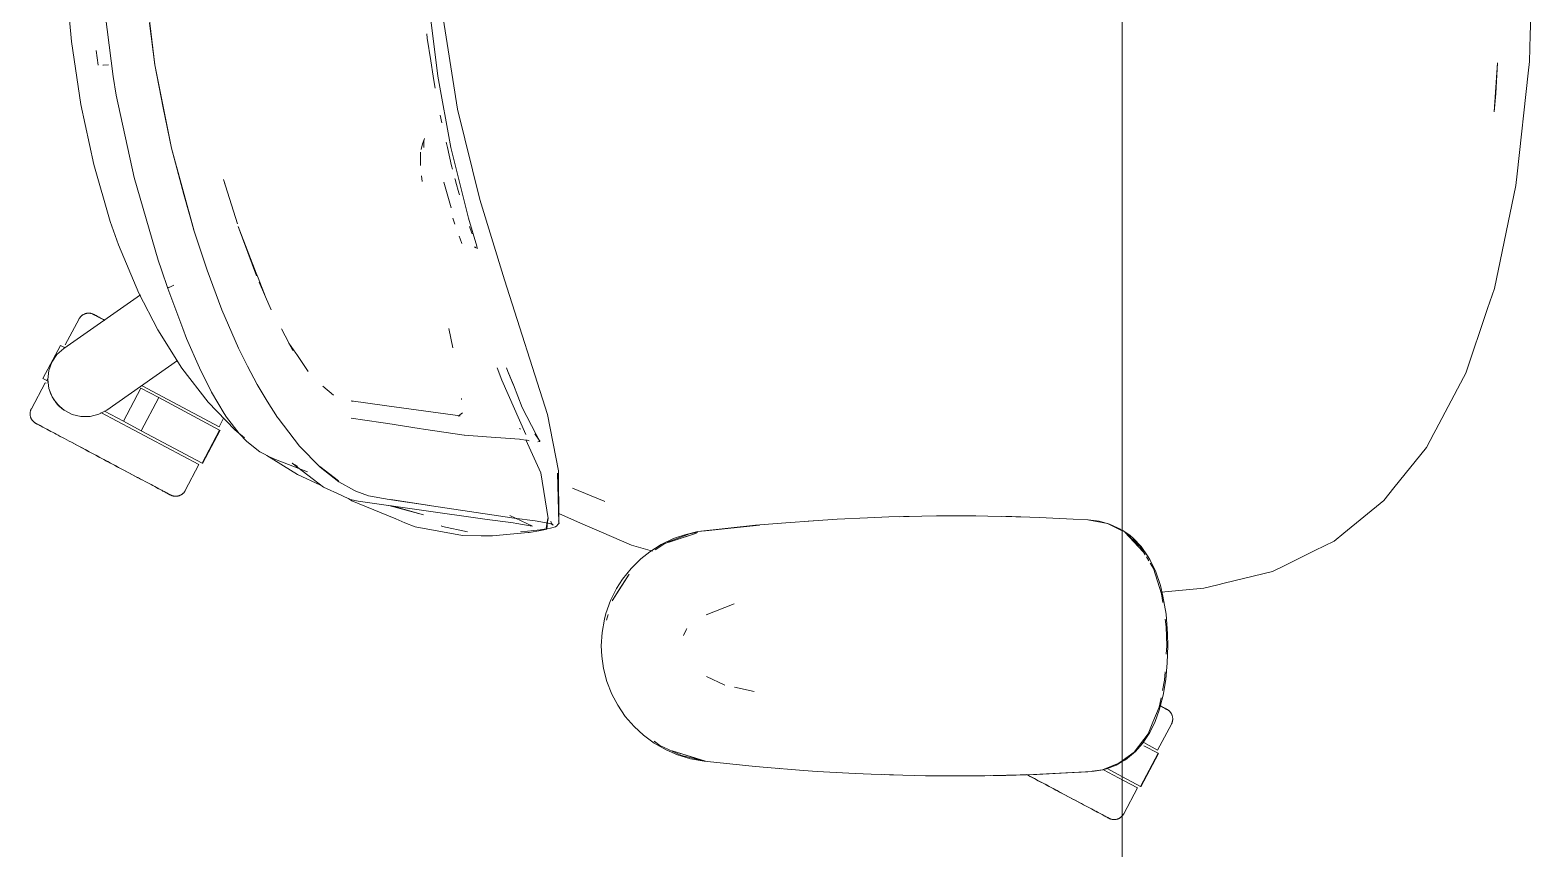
# Model space of a CAD drawing. Header units: millimetres. Extents: x 155927 to 326028, y -36033 to 97293.
# Drawn here: x 163885 to 164447, y 17029 to 17335 of the extents above; entities that cross this region are included whole.
import ezdxf

# ---------------------------------------------------------------- set-up
doc = ezdxf.new("R2010")
doc.units = ezdxf.units.MM
doc.header["$MEASUREMENT"] = 0
doc.layers.add('G-IMPT', color=8, linetype='CONTINUOUS', lineweight=9)
doc.layers.add('I-FURN', color=8, linetype='CONTINUOUS', lineweight=9)

msp = doc.modelspace()

# ---------------------------------------------------------------- linework, layer by layer
at = {"layer": 'G-IMPT'}
for p, q in [((164445.09, 17332.95), (164446.8, 17385.13)), ((163900.84, 17330.42), (163898.58, 17355.99)), ((163928.1, 17353.31), (163931.93, 17321.72)), ((163928.14, 17353.35), (163931.92, 17321.8)), ((163912.57, 17347.61), (163916.39, 17317.44)), ((164037.49, 17317.58), (164034.19, 17344.5)), ((164044.88, 17305.23), (164038.89, 17343.14)), ((163931.92, 17321.8), (163929.98, 17337.27)), ((163904.33, 17307), (163900.84, 17330.42)), ((164033.57, 17331.73), (164033.39, 17333.39)), ((164034.87, 17323.21), (164033.57, 17331.73)), ((164445.09, 17332.95), (164444.77, 17323)), ((163910.74, 17321.71), (163910.09, 17327.13)), ((163914.59, 17321.76), (163912.5, 17321.68)), ((163912.5, 17321.68), (163912.61, 17321.68)), ((163938.1, 17290.67), (163931.92, 17321.8)), ((163931.92, 17321.8), (163935.02, 17305.69)), ((163938.1, 17290.67), (163931.93, 17321.72)), ((164034.87, 17323.21), (164035.72, 17317.58)), ((164432.89, 17322.47), (164431.64, 17304.19)), ((164432.89, 17322.47), (164432.25, 17311.14)), ((164444.29, 17318.63), (164444.77, 17323)), ((163916.39, 17317.44), (163917.57, 17310.52)), ((164035.72, 17317.58), (164035.96, 17315.95)), ((164036.52, 17313.05), (164035.96, 17315.95)), ((164042.42, 17290.91), (164037.49, 17317.58)), ((164444.29, 17318.63), (164440.16, 17281.19)), ((163924.24, 17279.73), (163917.57, 17310.52)), ((164431.64, 17304.19), (164432.25, 17311.14)), ((163909.14, 17284.63), (163904.33, 17307)), ((163938.1, 17290.67), (163935.02, 17305.69)), ((164038.44, 17302.95), (164038.98, 17300.13)), ((164044.88, 17305.23), (164053.2, 17271.54)), ((164031.85, 17292.37), (164031.24, 17290.21)), ((164032.53, 17294.32), (164031.85, 17292.37)), ((164032.27, 17291.1), (164032.28, 17290.96)), ((164032.32, 17293.27), (164032.28, 17290.96)), ((164032.32, 17293.27), (164032.53, 17294.32)), ((164040.65, 17292.9), (164041.1, 17290.92)), ((163942.75, 17273.42), (163938.1, 17290.67)), ((163938.1, 17290.67), (163946.48, 17260.17)), ((163938.1, 17290.67), (163946.52, 17260.26)), ((164030.99, 17289.26), (164031.08, 17284.2)), ((164030.99, 17289.26), (164031, 17286.48)), ((164031.08, 17284.2), (164031, 17286.48)), ((164042.65, 17284.17), (164041.1, 17290.92)), ((164042.42, 17290.91), (164048.97, 17264.59)), ((163915.32, 17263.39), (163909.14, 17284.63)), ((164031.39, 17280.41), (164031.61, 17278.31)), ((164042.65, 17284.17), (164042.99, 17282.88)), ((164439.67, 17276.77), (164440.16, 17281.19)), ((163924.24, 17279.73), (163933.18, 17248.9)), ((163957.55, 17278.98), (163958.62, 17275.55)), ((163957.55, 17278.98), (163962.8, 17262.5)), ((164042.47, 17268.45), (164039.77, 17278.08)), ((164043.95, 17279.16), (164043.91, 17279.33)), ((164044.27, 17278.02), (164043.95, 17279.16)), ((164044.27, 17278.02), (164045.39, 17274.02)), ((164435.32, 17255.83), (164439.67, 17276.77)), ((163942.75, 17273.42), (163946.52, 17260.26)), ((164045.39, 17274.02), (164045.59, 17273.33)), ((164062.38, 17241.57), (164053.2, 17271.54)), ((163915.32, 17263.39), (163918.39, 17254.66)), ((164043.13, 17264.6), (164043.85, 17262.38)), ((164048.97, 17264.59), (164052.04, 17254.16)), ((163946.48, 17260.17), (163951.49, 17245.26)), ((163963.08, 17261.51), (163969.9, 17243.1)), ((163963.08, 17261.51), (163969.79, 17244.06)), ((164045.84, 17256.84), (164045.47, 17257.85)), ((164050.13, 17259.39), (164049.38, 17261.49)), ((164050.13, 17259.39), (164050.37, 17258.73)), ((163918.39, 17254.66), (163925.91, 17236.68)), ((164045.84, 17256.84), (164046.45, 17255.18)), ((164051.15, 17253.91), (164051.36, 17253.76)), ((164051.15, 17253.91), (164051.76, 17253.52)), ((164052.11, 17253.89), (164052.04, 17254.16)), ((164052.18, 17253.6), (164052.11, 17253.89)), ((164052.15, 17253.14), (164052.24, 17253.37)), ((164052.24, 17253.37), (164052.18, 17253.6)), ((164434.56, 17252.15), (164431.69, 17238.33)), ((164435.32, 17255.83), (164434.56, 17252.15)), ((163933.18, 17248.9), (163934.38, 17245.3)), ((163936.78, 17238.37), (163934.38, 17245.3)), ((163956.95, 17230.38), (163951.49, 17245.26)), ((163969.79, 17244.06), (163970.45, 17242.34)), ((163973.18, 17235.25), (163970.45, 17242.34)), ((163973.18, 17235.25), (163970.87, 17240.7)), ((164062.38, 17241.57), (164078.37, 17191.33)), ((163933, 17222.91), (163925.91, 17236.68)), ((163936.75, 17238.37), (163936.78, 17238.5)), ((163942.32, 17223.4), (163936.75, 17238.37)), ((163936.78, 17238.5), (163937.19, 17238.77)), ((163936.78, 17238.5), (163936.79, 17238.55)), ((163936.78, 17238.5), (163936.78, 17238.37)), ((163937.19, 17238.77), (163936.79, 17238.55)), ((163938.01, 17239.15), (163937.19, 17238.77)), ((163937.37, 17238.87), (163937.19, 17238.77)), ((163938.01, 17239.15), (163937.37, 17238.87)), ((163938.01, 17239.15), (163939.07, 17239.57)), ((163938.01, 17239.15), (163938.48, 17239.35)), ((163939.07, 17239.57), (163938.48, 17239.35)), ((163975.37, 17230.41), (163973.18, 17235.25)), ((164429.17, 17230.89), (164431.69, 17238.33)), ((163956.95, 17230.38), (163963.12, 17216.15)), ((164429.17, 17230.89), (164421.02, 17206.8)), ((163941.97, 17208.61), (163933, 17222.91)), ((163943.8, 17219.72), (163942.32, 17223.4)), ((163948.57, 17208.77), (163943.8, 17219.72)), ((163979.25, 17223.36), (163983.43, 17215.26)), ((163981.93, 17218.03), (163984.49, 17214.28)), ((163981.93, 17218.03), (163983.43, 17215.26)), ((164041.66, 17223.46), (164043.07, 17216.2)), ((163966.51, 17209.42), (163963.12, 17216.15)), ((163984.49, 17214.28), (163984.88, 17213.7)), ((163984.88, 17213.7), (163988.38, 17208.57)), ((163941.97, 17208.61), (163951.78, 17196.01)), ((163948.79, 17208.32), (163948.57, 17208.77)), ((163948.57, 17208.77), (163953.1, 17199.71)), ((163948.57, 17208.77), (163952.79, 17200.31)), ((163948.79, 17208.32), (163953.1, 17199.71)), ((163966.51, 17209.42), (163970.08, 17202.63)), ((163988.38, 17208.57), (163989.13, 17207.46)), ((164059.65, 17208.73), (164061.39, 17204.15)), ((164063.67, 17207.41), (164063.11, 17208.82)), ((164065.69, 17202.51), (164063.67, 17207.41)), ((164063.67, 17207.41), (164065.7, 17202.31)), ((164420.15, 17205.14), (164421.02, 17206.8)), ((163973.85, 17196.4), (163970.08, 17202.63)), ((163994.65, 17201.93), (163998.56, 17198.6)), ((164061.39, 17204.15), (164070.32, 17183.99)), ((164065.7, 17202.31), (164064.36, 17205.69)), ((164068.94, 17194.04), (164065.69, 17202.51)), ((164409.85, 17185.63), (164420.15, 17205.14)), ((163961.74, 17185.72), (163951.78, 17196.01)), ((163953.1, 17199.71), (163952.79, 17200.31)), ((163953.1, 17199.71), (163957.83, 17191.72)), ((163973.85, 17196.4), (163977.73, 17190.31)), ((164018.5, 17194.65), (164005.15, 17196.43)), ((164005.15, 17196.43), (164005.62, 17196.29)), ((164046.34, 17196.98), (164046.29, 17197.33)), ((163958.69, 17190.43), (163957.83, 17191.72)), ((163963.41, 17184.3), (163958.69, 17190.43)), ((163977.9, 17190.05), (163977.73, 17190.31)), ((163985.92, 17179.61), (163977.9, 17190.05)), ((164010.31, 17189.3), (164005.24, 17190.05)), ((164018.5, 17194.65), (164045.84, 17190.92)), ((164046.69, 17192.03), (164045.13, 17190.79)), ((164045.34, 17190.83), (164045.57, 17190.87)), ((164045.84, 17190.92), (164045.57, 17190.87)), ((164068.94, 17194.04), (164074.22, 17183.93)), ((164078.37, 17191.33), (164082.56, 17170.37)), ((163965.41, 17182.72), (163961.74, 17185.72)), ((164010.31, 17189.3), (164017.15, 17188.24)), ((164017.15, 17188.24), (164018.81, 17187.98)), ((164030.58, 17186.11), (164018.81, 17187.98)), ((164032.13, 17185.86), (164030.58, 17186.11)), ((164047.35, 17183.65), (164032.13, 17185.86)), ((164067.94, 17186.16), (164068.38, 17185.89)), ((164409.85, 17185.63), (164409.12, 17184.26)), ((163963.41, 17184.3), (163966.3, 17181.27)), ((163971.17, 17177.41), (163966.3, 17181.27)), ((163993.66, 17171.71), (163985.92, 17179.61)), ((164047.35, 17183.65), (164047.43, 17183.64)), ((164047.43, 17183.64), (164055.67, 17183.03)), ((164064.52, 17182.39), (164055.67, 17183.03)), ((164064.52, 17182.39), (164067.93, 17182.14)), ((164068.3, 17182.1), (164067.93, 17182.14)), ((164068.3, 17182.1), (164070.76, 17181.81)), ((164075.93, 17169.67), (164070.35, 17181.96)), ((164070.76, 17181.81), (164070.82, 17181.79)), ((164071.59, 17181.51), (164070.82, 17181.79)), ((164075.57, 17181.48), (164073.73, 17184.18)), ((164075.57, 17181.48), (164074.22, 17183.93)), ((164074.86, 17181.2), (164075.55, 17181.35)), ((164075.55, 17181.35), (164075.57, 17181.48)), ((164075.57, 17181.48), (164075.61, 17181.65)), ((164406.41, 17179.13), (164394.21, 17163.99)), ((164406.41, 17179.13), (164409.12, 17184.26)), ((163972.3, 17176.79), (163971.17, 17177.41)), ((163972.3, 17176.79), (163974.74, 17175.62)), ((163973.66, 17176.1), (163972.89, 17176.6)), ((163973.66, 17176.1), (163985.11, 17168.98)), ((163974.74, 17175.62), (163976.97, 17174.55)), ((163988.87, 17170.04), (163976.97, 17174.55)), ((163983.22, 17173.27), (163994.87, 17164.35)), ((163983.22, 17173.27), (163985.17, 17172.16)), ((163985.11, 17168.98), (163993.74, 17165)), ((164000.4, 17166.62), (163993.45, 17172.02)), ((163993.45, 17172.02), (163997.02, 17169.21)), ((163993.66, 17171.71), (164000.62, 17166.29)), ((164000.4, 17166.62), (163997.02, 17169.21)), ((164075.93, 17169.67), (164078.65, 17152.62)), ((164082.12, 17169.48), (164082.71, 17151.04)), ((164082.12, 17169.48), (164082.61, 17151.5)), ((164082.56, 17170.37), (164082.61, 17151.5)), ((163994.87, 17164.35), (164001.44, 17161.29)), ((164000.62, 17166.29), (164006.46, 17163.01)), ((164006.88, 17162.79), (164006.46, 17163.01)), ((164006.88, 17162.79), (164011.67, 17161.04)), ((164087.71, 17163.94), (164099.56, 17159.01)), ((164390.45, 17159.33), (164394.21, 17163.99)), ((164001.44, 17161.29), (164004.81, 17159.72)), ((164004.2, 17160.01), (164005.37, 17159.24)), ((164007.8, 17159.08), (164004.81, 17159.72)), ((164005.37, 17159.24), (164021.82, 17152.44)), ((164055.02, 17152.4), (164007.8, 17159.08)), ((164011.67, 17161.04), (164019.34, 17159.74)), ((164032.22, 17153.95), (164019.27, 17157.45)), ((164034.5, 17157.44), (164019.34, 17159.74)), ((164034.5, 17157.44), (164019.92, 17159.67)), ((164035.11, 17157.35), (164019.92, 17159.67)), ((164032.22, 17153.95), (164020.33, 17157.31)), ((164035.11, 17157.35), (164065.98, 17152.79)), ((164099.83, 17158.91), (164099.56, 17159.01)), ((164375.5, 17147.16), (164390.45, 17159.33)), ((164021.82, 17152.44), (164025.18, 17151.05)), ((164029.04, 17149.46), (164025.18, 17151.05)), ((164055.02, 17152.4), (164065.68, 17150.96)), ((164064.43, 17153.77), (164072.86, 17149.77)), ((164066.98, 17150.75), (164065.68, 17150.96)), ((164065.98, 17152.79), (164073.83, 17151.68)), ((164072, 17149.91), (164066.98, 17150.75)), ((164080.1, 17150.57), (164073.83, 17151.68)), ((164077.96, 17149.04), (164078.65, 17152.62)), ((164077.96, 17149.04), (164078.59, 17152.59)), ((164078.59, 17152.59), (164078.2, 17148.63)), ((164079.48, 17150.74), (164080.58, 17150.18)), ((164079.48, 17150.74), (164080.1, 17150.57)), ((164079.76, 17151.12), (164079.68, 17151.62)), ((164079.76, 17151.12), (164080.08, 17150.58)), ((164082.74, 17150.92), (164082.34, 17150.35)), ((164082.74, 17150.92), (164082.55, 17151.79)), ((164082.55, 17151.79), (164082.57, 17151.68)), ((164082.61, 17151.5), (164082.57, 17151.68)), ((164090.77, 17150.91), (164082.6, 17154.48)), ((164082.71, 17151.04), (164082.61, 17151.5)), ((164098.6, 17147.49), (164090.77, 17150.91)), ((164156, 17150.06), (164167.4, 17151.05)), ((164177.68, 17151.78), (164167.4, 17151.05)), ((164175.64, 17151.64), (164174.22, 17151.51)), ((164175.64, 17151.64), (164177.54, 17151.73)), ((164177.68, 17151.78), (164186.55, 17152.34)), ((164197.86, 17152.88), (164186.55, 17152.34)), ((164197.86, 17152.88), (164205.74, 17153.17)), ((164218.05, 17153.46), (164205.74, 17153.17)), ((164209.61, 17153.25), (164211.27, 17153.33)), ((164211.27, 17153.33), (164213.35, 17153.33)), ((164218.05, 17153.46), (164223.52, 17153.54)), ((164238.23, 17153.54), (164223.52, 17153.54)), ((164242.74, 17153.49), (164238.23, 17153.54)), ((164242.74, 17153.49), (164258.41, 17153.11)), ((164249.47, 17153.32), (164251.69, 17153.32)), ((164255.01, 17153.17), (164251.69, 17153.32)), ((164258.41, 17153.11), (164261.96, 17152.99)), ((164274.52, 17152.37), (164261.96, 17152.99)), ((164274.52, 17152.37), (164280.18, 17152.09)), ((164287.3, 17150.72), (164279.96, 17152.09)), ((164280.18, 17152.09), (164284.19, 17151.59)), ((164284.19, 17151.59), (164288.14, 17150.53)), ((164291.56, 17148.62), (164287.3, 17150.72)), ((164046.74, 17146.22), (164029.04, 17149.46)), ((164039.3, 17149.67), (164038.72, 17149.82)), ((164048.6, 17147.63), (164039.3, 17149.67)), ((164046.74, 17146.22), (164053.71, 17146.19)), ((164057.88, 17146.19), (164053.71, 17146.19)), ((164061.83, 17146.53), (164057.88, 17146.19)), ((164061.83, 17146.53), (164071.16, 17147.34)), ((164070.99, 17147.85), (164068.4, 17147.64)), ((164070.99, 17147.85), (164075.67, 17148.37)), ((164071.16, 17147.34), (164071.63, 17147.38)), ((164075.88, 17148.19), (164071.63, 17147.38)), ((164072.86, 17149.77), (164072, 17149.91)), ((164076.29, 17148.45), (164075.67, 17148.37)), ((164075.88, 17148.19), (164078.2, 17148.63)), ((164076.29, 17148.45), (164079.57, 17148.98)), ((164079.57, 17148.98), (164081.43, 17149.53)), ((164080.08, 17150.58), (164080.58, 17150.18)), ((164081.97, 17149.85), (164081.43, 17149.53)), ((164081.97, 17149.85), (164082.34, 17150.35)), ((164109.73, 17142.63), (164098.6, 17147.49)), ((164120.89, 17142.92), (164125.47, 17145.11)), ((164122.21, 17143.31), (164134.06, 17147.13)), ((164131.43, 17146.92), (164123.25, 17143.72)), ((164124.92, 17144.21), (164134.06, 17147.13)), ((164125.47, 17145.11), (164129.6, 17146.56)), ((164134.56, 17147.71), (164129.6, 17146.56)), ((164134.49, 17147.49), (164131.43, 17146.92)), ((164134.56, 17147.71), (164157.52, 17150.17)), ((164134.56, 17147.71), (164156, 17150.06)), ((164134.56, 17147.71), (164137.38, 17148.04)), ((164157.52, 17150.17), (164137.38, 17148.04)), ((164292.47, 17148.54), (164288.14, 17150.53)), ((164291.56, 17148.62), (164292.83, 17147.99)), ((164292.83, 17148.29), (164295.69, 17146.34)), ((164293.8, 17147.52), (164296.21, 17145.28)), ((164300.7, 17140.12), (164293.8, 17147.52)), ((164299.51, 17142.21), (164293.8, 17147.52)), ((164297.01, 17145.2), (164295.69, 17146.34)), ((164298.79, 17142.32), (164296.21, 17145.28)), ((164297.01, 17145.2), (164299.88, 17142.16)), ((164375.5, 17147.16), (164371.85, 17144.18)), ((164109.73, 17142.63), (164117.55, 17140.37)), ((164113.26, 17137.56), (164116.56, 17140.19)), ((164120.89, 17142.92), (164116.56, 17140.19)), ((164122.21, 17143.31), (164118.63, 17140.89)), ((164122.21, 17143.31), (164124.92, 17144.21)), ((164300.7, 17140.12), (164299.42, 17141.59)), ((164301.39, 17139.06), (164299.51, 17142.21)), ((164299.88, 17142.16), (164302.32, 17138.7)), ((164353.21, 17135.01), (164364.68, 17140.66)), ((164371.85, 17144.18), (164364.68, 17140.66)), ((164109.65, 17134.01), (164106.46, 17130.04)), ((164109.65, 17134.01), (164113.26, 17137.56)), ((164302.72, 17136.83), (164301.86, 17138.27)), ((164303.13, 17137.33), (164302.32, 17138.7)), ((164305.33, 17132.69), (164303.13, 17137.33)), ((164304.47, 17133.91), (164303.22, 17136)), ((164307.5, 17124.52), (164304.47, 17133.91)), ((164353.21, 17135.01), (164348.85, 17132.86)), ((164102.6, 17121.89), (164108.92, 17131.84)), ((164104.19, 17126.49), (164106.46, 17130.04)), ((164104.76, 17125.56), (164108.92, 17131.84)), ((164307.07, 17127.6), (164305.33, 17132.69)), ((164330.91, 17128.46), (164328.54, 17127.88)), ((164348.85, 17132.86), (164330.91, 17128.46)), ((164101.95, 17121.98), (164104.19, 17126.49)), ((164102.6, 17121.89), (164104.76, 17125.56)), ((164307.07, 17127.6), (164308.05, 17123.68)), ((164307.37, 17125.14), (164323.25, 17126.58)), ((164307.96, 17121.23), (164307.5, 17124.52)), ((164308.05, 17123.68), (164309.17, 17116.91)), ((164323.25, 17126.58), (164328.54, 17127.88)), ((164099.68, 17115.08), (164100.24, 17117.21)), ((164101.95, 17121.98), (164100.24, 17117.21)), ((164148.08, 17120.81), (164137.66, 17116.67)), ((164098.8, 17110.13), (164099.68, 17115.08)), ((164101.04, 17116.77), (164100.42, 17114.74)), ((164130.13, 17111.14), (164130.43, 17111.59)), ((164309.23, 17112.26), (164308.83, 17115.04)), ((164309.74, 17109.6), (164309.17, 17116.91)), ((164309.23, 17112.26), (164309.46, 17105.09)), ((164098.5, 17105.09), (164098.8, 17110.13)), ((164129.12, 17108.92), (164130.13, 17111.14)), ((164309.74, 17109.6), (164309.83, 17105.09)), ((164098.5, 17105.09), (164098.67, 17101.24)), ((164099.32, 17096.73), (164098.67, 17101.24)), ((164309.27, 17101.98), (164309.46, 17105.09)), ((164309.83, 17105.09), (164309.65, 17098.75)), ((164099.32, 17096.73), (164100.58, 17091.86)), ((164308.67, 17092.27), (164308.87, 17095.47)), ((164309.09, 17092.6), (164309.65, 17098.75)), ((164102.42, 17087.15), (164100.58, 17091.86)), ((164137.75, 17093.71), (164144.53, 17090.45)), ((164155.58, 17088.11), (164148.15, 17089.68)), ((164307.9, 17088.52), (164308.67, 17092.27)), ((164309.09, 17092.6), (164308.09, 17086.67)), ((164104.61, 17082.99), (164102.42, 17087.15)), ((164306.63, 17082.31), (164307.34, 17085.77)), ((164306.66, 17081.19), (164308.09, 17086.67)), ((164104.61, 17082.99), (164107.44, 17078.82)), ((164107.44, 17078.82), (164110.76, 17074.99)), ((164306.63, 17082.31), (164304.3, 17076.68)), ((164306.66, 17081.19), (164305.07, 17076.86)), ((164114.2, 17071.82), (164110.76, 17074.99)), ((164297.25, 17065.5), (164302.46, 17072.29)), ((164303.09, 17072.78), (164300.43, 17068.74)), ((164302.46, 17072.29), (164304.3, 17076.68)), ((164303.09, 17072.78), (164305.07, 17076.86)), ((164114.2, 17071.82), (164118.28, 17068.83)), ((164118.24, 17069.52), (164120.35, 17067.92)), ((164122.72, 17066.31), (164118.28, 17068.83)), ((164128.41, 17064.18), (164120.35, 17067.92)), ((164300.43, 17068.74), (164297.77, 17065.7)), ((164122.72, 17066.31), (164126.96, 17064.5)), ((164137.38, 17062.14), (164124.92, 17065.97)), ((164124.92, 17065.97), (164134.06, 17063.06)), ((164126.96, 17064.5), (164131.82, 17063.04)), ((164128.41, 17064.18), (164136.81, 17062.27)), ((164136.87, 17062.14), (164131.82, 17063.04)), ((164137.38, 17062.14), (164134.06, 17063.06)), ((164154.79, 17060.24), (164136.87, 17062.14)), ((164285.43, 17058.92), (164291.62, 17061.33)), ((164290.59, 17060.66), (164292.83, 17061.94)), ((164291.62, 17061.33), (164292.83, 17062.23)), ((164292.83, 17062.23), (164297.25, 17065.5)), ((164292.83, 17061.94), (164294.03, 17062.62)), ((164294.03, 17062.62), (164297.77, 17065.7)), ((164158.92, 17059.89), (164154.79, 17060.24)), ((164173.98, 17058.64), (164158.92, 17059.89)), ((164165.8, 17059.29), (164164.12, 17059.46)), ((164173.98, 17058.64), (164179.07, 17058.32)), ((164179.07, 17058.32), (164193.21, 17057.51)), ((164199.23, 17057.25), (164193.21, 17057.51)), ((164199.23, 17057.25), (164210.99, 17056.86)), ((164204.12, 17057.11), (164206.05, 17057)), ((164206.05, 17057), (164207.55, 17056.99)), ((164219.41, 17056.7), (164210.99, 17056.86)), ((164219.41, 17056.7), (164249.43, 17056.81)), ((164219.41, 17056.7), (164239.59, 17056.65)), ((164219.41, 17056.7), (164230.2, 17056.61)), ((164249.43, 17056.81), (164230.2, 17056.61)), ((164239.59, 17056.65), (164260.99, 17057.16)), ((164239.59, 17056.65), (164259.78, 17057.12)), ((164239.59, 17056.65), (164249.43, 17056.81)), ((164239.59, 17056.69), (164241.63, 17056.67)), ((164241.63, 17056.67), (164243.54, 17056.74)), ((164249.43, 17056.81), (164260.99, 17057.16)), ((164259.78, 17057.12), (164281.56, 17058.21)), ((164259.78, 17057.12), (164279.96, 17058.09)), ((164260.99, 17057.16), (164259.78, 17057.12)), ((164260.99, 17057.16), (164281.56, 17058.21)), ((164281.56, 17058.21), (164279.96, 17058.09)), ((164281.56, 17058.21), (164283.21, 17058.46)), ((164285.43, 17058.92), (164281.58, 17058.34)), ((164285.61, 17058.9), (164283.21, 17058.46)), ((164285.61, 17058.9), (164286.95, 17059.27)), ((164290.59, 17060.66), (164286.95, 17059.27))]:
    msp.add_line(p, q, dxfattribs=at)
at = {"layer": 'I-FURN'}
for p, q in [((164292.83, 18642.89), (164292.83, 16642.89)), ((164292.83, 16642.89), (164292.83, 18642.89)), ((163897.94, 17215.99), (163926.53, 17236.01)), ((163903.68, 17227.04), (163898.53, 17217.35)), ((163903.68, 17227.04), (163903.76, 17227.18)), ((163903.76, 17227.18), (163903.85, 17227.31)), ((163903.85, 17227.31), (163903.94, 17227.45)), ((163903.94, 17227.45), (163904.03, 17227.58)), ((163904.03, 17227.58), (163904.13, 17227.7)), ((163904.13, 17227.7), (163904.24, 17227.83)), ((163904.24, 17227.83), (163904.34, 17227.94)), ((163904.34, 17227.94), (163904.46, 17228.06)), ((163904.46, 17228.06), (163904.58, 17228.17)), ((163904.58, 17228.17), (163904.7, 17228.27)), ((163904.7, 17228.27), (163904.83, 17228.37)), ((163904.83, 17228.37), (163904.96, 17228.46)), ((163904.96, 17228.46), (163905.09, 17228.55)), ((163905.09, 17228.55), (163905.23, 17228.64)), ((163905.23, 17228.64), (163905.37, 17228.71)), ((163905.37, 17228.71), (163905.52, 17228.79)), ((163905.52, 17228.79), (163905.66, 17228.85)), ((163905.66, 17228.85), (163905.81, 17228.91)), ((163905.81, 17228.91), (163905.97, 17228.97)), ((163905.97, 17228.97), (163906.12, 17229.01)), ((163906.12, 17229.01), (163906.28, 17229.06)), ((163906.28, 17229.06), (163906.43, 17229.09)), ((163906.43, 17229.09), (163906.59, 17229.12)), ((163906.59, 17229.12), (163906.75, 17229.14)), ((163906.75, 17229.14), (163906.91, 17229.16)), ((163906.91, 17229.16), (163907.07, 17229.17)), ((163907.07, 17229.17), (163907.23, 17229.17)), ((163907.23, 17229.17), (163907.39, 17229.17)), ((163907.39, 17229.17), (163907.56, 17229.16)), ((163907.56, 17229.16), (163907.72, 17229.15)), ((163907.72, 17229.15), (163907.88, 17229.12)), ((163907.88, 17229.12), (163908.03, 17229.09)), ((163908.03, 17229.09), (163908.19, 17229.06)), ((163908.19, 17229.06), (163908.35, 17229.02)), ((163908.35, 17229.02), (163908.5, 17228.97)), ((163908.5, 17228.97), (163908.65, 17228.92)), ((163908.65, 17228.92), (163908.8, 17228.86)), ((163908.8, 17228.86), (163908.95, 17228.79)), ((163908.95, 17228.79), (163909.1, 17228.72)), ((163909.1, 17228.72), (163909.13, 17228.7)), ((163909.13, 17228.7), (163909.15, 17228.69)), ((163909.14, 17228.7), (163909.13, 17228.7)), ((163909.18, 17228.68), (163909.14, 17228.7)), ((163909.15, 17228.69), (163909.21, 17228.66)), ((163909.26, 17228.63), (163909.18, 17228.68)), ((163909.21, 17228.66), (163909.31, 17228.61)), ((163909.39, 17228.57), (163909.26, 17228.63)), ((163909.31, 17228.61), (163909.46, 17228.53)), ((163909.55, 17228.48), (163909.39, 17228.57)), ((163909.46, 17228.53), (163909.64, 17228.44)), ((163909.75, 17228.37), (163909.55, 17228.48)), ((163909.64, 17228.44), (163909.85, 17228.32)), ((163909.99, 17228.25), (163909.75, 17228.37)), ((163909.85, 17228.32), (163910.11, 17228.18)), ((163910.27, 17228.1), (163909.99, 17228.25)), ((163910.11, 17228.18), (163910.41, 17228.02)), ((163910.59, 17227.93), (163910.27, 17228.1)), ((163910.41, 17228.02), (163910.75, 17227.84)), ((163910.94, 17227.74), (163910.59, 17227.93)), ((163910.75, 17227.84), (163911.12, 17227.65)), ((163911.34, 17227.53), (163910.94, 17227.74)), ((163911.12, 17227.65), (163911.53, 17227.43)), ((163911.76, 17227.3), (163911.34, 17227.53)), ((163911.53, 17227.43), (163911.97, 17227.19)), ((163912.23, 17227.06), (163911.76, 17227.3)), ((163911.97, 17227.19), (163912.46, 17226.93)), ((163912.73, 17226.79), (163912.23, 17227.06)), ((163912.46, 17226.93), (163912.97, 17226.66)), ((163913.27, 17226.5), (163912.73, 17226.79)), ((163896.78, 17217.15), (163890.21, 17204.79)), ((163893.53, 17210.94), (163895.43, 17213.73)), ((163895.43, 17213.73), (163897.94, 17215.99)), ((163896.78, 17217.15), (163898.18, 17216.41)), ((163898.18, 17216.41), (163898.09, 17216.45)), ((163891.98, 17204.43), (163892.36, 17207.78)), ((163892.36, 17207.78), (163893.53, 17210.94)), ((163940.42, 17211.57), (163913.99, 17193.06)), ((163891.02, 17203.22), (163885.87, 17193.54)), ((163891.61, 17204.04), (163890.21, 17204.79)), ((163891.02, 17203.22), (163891.4, 17203.02)), ((163891.52, 17204.09), (163891.61, 17204.04)), ((163891.61, 17204.04), (163892.01, 17204.8)), ((163892.4, 17201.09), (163891.98, 17204.43)), ((163926.76, 17201.21), (163920.19, 17188.85)), ((163926.76, 17201.21), (163933.4, 17197.68)), ((163927.23, 17202.09), (163955.93, 17186.83)), ((163893.62, 17197.94), (163892.4, 17201.09)), ((163895.56, 17195.18), (163893.62, 17197.94)), ((163894.1, 17197.1), (163896.39, 17194.32)), ((163933.4, 17197.68), (163926.83, 17185.32)), ((163933.4, 17197.68), (163956.11, 17185.6)), ((163885.4, 17191.8), (163885.41, 17191.96)), ((163885.4, 17191.64), (163885.4, 17191.8)), ((163885.4, 17191.47), (163885.4, 17191.64)), ((163885.41, 17191.31), (163885.4, 17191.47)), ((163885.41, 17191.96), (163885.43, 17192.12)), ((163885.43, 17191.15), (163885.41, 17191.31)), ((163885.43, 17192.12), (163885.45, 17192.28)), ((163885.45, 17190.99), (163885.43, 17191.15)), ((163885.45, 17192.28), (163885.48, 17192.44)), ((163885.48, 17190.84), (163885.45, 17190.99)), ((163885.48, 17192.44), (163885.51, 17192.59)), ((163885.52, 17190.68), (163885.48, 17190.84)), ((163885.51, 17192.59), (163885.55, 17192.75)), ((163885.56, 17190.52), (163885.52, 17190.68)), ((163885.55, 17192.75), (163885.6, 17192.9)), ((163885.61, 17190.37), (163885.56, 17190.52)), ((163885.6, 17192.9), (163885.66, 17193.06)), ((163885.66, 17190.22), (163885.61, 17190.37)), ((163885.66, 17193.06), (163885.72, 17193.21)), ((163885.72, 17190.07), (163885.66, 17190.22)), ((163885.72, 17193.21), (163885.78, 17193.35)), ((163885.79, 17189.92), (163885.72, 17190.07)), ((163885.78, 17193.35), (163885.85, 17193.5)), ((163885.85, 17193.5), (163885.87, 17193.54)), ((163898.1, 17192.96), (163895.56, 17195.18)), ((163896.39, 17194.32), (163897.81, 17193.16)), ((163901.09, 17191.41), (163898.1, 17192.96)), ((163904.37, 17190.62), (163901.09, 17191.41)), ((163907.75, 17190.65), (163904.37, 17190.62)), ((163911.02, 17191.47), (163907.75, 17190.65)), ((163913.99, 17193.06), (163911.02, 17191.47)), ((163911.81, 17192.17), (163948.41, 17172.71)), ((163920.19, 17188.85), (163913.13, 17192.6)), ((163955.93, 17186.83), (163957.6, 17189.99)), ((163885.86, 17189.78), (163885.79, 17189.92)), ((163885.94, 17189.63), (163885.86, 17189.78)), ((163886.02, 17189.5), (163885.94, 17189.63)), ((163886.11, 17189.36), (163886.02, 17189.5)), ((163886.2, 17189.23), (163886.11, 17189.36)), ((163886.3, 17189.1), (163886.2, 17189.23)), ((163886.41, 17188.98), (163886.3, 17189.1)), ((163886.52, 17188.86), (163886.41, 17188.98)), ((163886.63, 17188.75), (163886.52, 17188.86)), ((163886.75, 17188.64), (163886.63, 17188.75)), ((163886.87, 17188.53), (163886.75, 17188.64)), ((163887, 17188.43), (163886.87, 17188.53)), ((163887.13, 17188.34), (163887, 17188.43)), ((163887.26, 17188.25), (163887.13, 17188.34)), ((163887.4, 17188.16), (163887.26, 17188.25)), ((163887.54, 17188.09), (163887.4, 17188.16)), ((163887.54, 17188.08), (163887.54, 17188.09)), ((163887.54, 17188.09), (163887.56, 17188.08)), ((163887.59, 17188.06), (163887.54, 17188.08)), ((163887.56, 17188.08), (163887.62, 17188.04)), ((163887.67, 17188.02), (163887.59, 17188.06)), ((163887.62, 17188.04), (163887.72, 17187.99)), ((163887.79, 17187.95), (163887.67, 17188.02)), ((163887.72, 17187.99), (163887.86, 17187.92)), ((163887.95, 17187.87), (163887.79, 17187.95)), ((163887.86, 17187.92), (163888.04, 17187.82)), ((163888.15, 17187.76), (163887.95, 17187.87)), ((163888.04, 17187.82), (163888.26, 17187.7)), ((163888.39, 17187.63), (163888.15, 17187.76)), ((163888.26, 17187.7), (163888.52, 17187.57)), ((163888.67, 17187.48), (163888.39, 17187.63)), ((163888.52, 17187.57), (163888.81, 17187.41)), ((163888.99, 17187.31), (163888.67, 17187.48)), ((163888.81, 17187.41), (163889.15, 17187.23)), ((163889.35, 17187.12), (163888.99, 17187.31)), ((163889.15, 17187.23), (163889.52, 17187.03)), ((163889.74, 17186.92), (163889.35, 17187.12)), ((163889.52, 17187.03), (163889.93, 17186.81)), ((163890.17, 17186.69), (163889.74, 17186.92)), ((163889.93, 17186.81), (163890.38, 17186.58)), ((163890.63, 17186.44), (163890.17, 17186.69)), ((163890.38, 17186.58), (163890.86, 17186.32)), ((163891.14, 17186.17), (163890.63, 17186.44)), ((163890.86, 17186.32), (163891.38, 17186.04)), ((163891.67, 17185.89), (163891.14, 17186.17)), ((163891.38, 17186.04), (163891.93, 17185.75)), ((163892.24, 17185.59), (163891.67, 17185.89)), ((163891.93, 17185.75), (163892.51, 17185.44)), ((163892.51, 17185.44), (163893.13, 17185.11)), ((163893.13, 17185.11), (163893.78, 17184.77)), ((163893.78, 17184.77), (163894.46, 17184.41)), ((163894.46, 17184.41), (163895.16, 17184.03)), ((163926.83, 17185.32), (163920.19, 17188.85)), ((163949.54, 17173.24), (163926.83, 17185.32)), ((163956.11, 17185.6), (163949.54, 17173.24)), ((163949.71, 17173.15), (163956.28, 17185.51)), ((163895.16, 17184.03), (163895.9, 17183.64)), ((163895.9, 17183.64), (163896.66, 17183.24)), ((163896.66, 17183.24), (163897.45, 17182.82)), ((163897.45, 17182.82), (163898.26, 17182.39)), ((163898.26, 17182.39), (163899.09, 17181.94)), ((163899.09, 17181.94), (163899.95, 17181.49)), ((163899.95, 17181.49), (163900.83, 17181.02)), ((163900.83, 17181.02), (163901.72, 17180.54)), ((163902.21, 17180.28), (163901.31, 17180.76)), ((163901.72, 17180.54), (163902.64, 17180.06)), ((163903.14, 17179.79), (163902.21, 17180.28)), ((163902.64, 17180.06), (163903.57, 17179.56)), ((163904.07, 17179.29), (163903.14, 17179.79)), ((163903.57, 17179.56), (163904.51, 17179.06)), ((163905.03, 17178.79), (163904.07, 17179.29)), ((163904.51, 17179.06), (163905.47, 17178.55)), ((163905.99, 17178.28), (163905.03, 17178.79)), ((163905.47, 17178.55), (163906.44, 17178.04)), ((163906.96, 17177.76), (163905.99, 17178.28)), ((163906.44, 17178.04), (163907.42, 17177.52)), ((163907.95, 17177.23), (163906.96, 17177.76)), ((163907.42, 17177.52), (163908.4, 17176.99)), ((163908.94, 17176.71), (163907.95, 17177.23)), ((163908.4, 17176.99), (163909.4, 17176.46)), ((163909.94, 17176.18), (163908.94, 17176.71)), ((163909.4, 17176.46), (163910.4, 17175.93)), ((163910.94, 17175.64), (163909.94, 17176.18)), ((163910.4, 17175.93), (163911.4, 17175.4)), ((163911.94, 17175.11), (163910.94, 17175.64)), ((163911.4, 17175.4), (163912.4, 17174.86)), ((163912.95, 17174.58), (163911.94, 17175.11)), ((163912.4, 17174.86), (163913.41, 17174.33)), ((163913.95, 17174.04), (163912.95, 17174.58)), ((163913.41, 17174.33), (163914.41, 17173.8)), ((163914.95, 17173.51), (163913.95, 17174.04)), ((163914.41, 17173.8), (163915.42, 17173.26)), ((163915.95, 17172.98), (163914.95, 17173.51)), ((163915.42, 17173.26), (163916.41, 17172.73)), ((163916.95, 17172.45), (163915.95, 17172.98)), ((163916.41, 17172.73), (163917.4, 17172.21)), ((163917.94, 17171.92), (163916.95, 17172.45)), ((163917.4, 17172.21), (163918.39, 17171.68)), ((163918.91, 17171.4), (163917.94, 17171.92)), ((163918.39, 17171.68), (163919.36, 17171.17)), ((163919.88, 17170.89), (163918.91, 17171.4)), ((163919.36, 17171.17), (163920.32, 17170.65)), ((163920.84, 17170.38), (163919.88, 17170.89)), ((163920.32, 17170.65), (163921.28, 17170.15)), ((163921.78, 17169.88), (163920.84, 17170.38)), ((163921.28, 17170.15), (163922.21, 17169.65)), ((163922.71, 17169.38), (163921.78, 17169.88)), ((163922.21, 17169.65), (163923.14, 17169.16)), ((163923.63, 17168.9), (163922.71, 17169.38)), ((163923.14, 17169.16), (163924.04, 17168.68)), ((163924.52, 17168.42), (163923.63, 17168.9)), ((163924.04, 17168.68), (163924.93, 17168.2)), ((163925.4, 17167.95), (163924.52, 17168.42)), ((163924.93, 17168.2), (163925.8, 17167.74)), ((163926.26, 17167.5), (163925.4, 17167.95)), ((163925.8, 17167.74), (163926.64, 17167.29)), ((163927.09, 17167.05), (163926.26, 17167.5)), ((163943.26, 17163.02), (163948.41, 17172.71)), ((163926.64, 17167.29), (163927.47, 17166.85)), ((163927.47, 17166.85), (163928.27, 17166.43)), ((163928.27, 17166.43), (163929.05, 17166.02)), ((163929.05, 17166.02), (163929.8, 17165.62)), ((163929.8, 17165.62), (163930.52, 17165.23)), ((163930.52, 17165.23), (163931.21, 17164.86)), ((163931.21, 17164.86), (163931.88, 17164.51)), ((163931.88, 17164.51), (163932.51, 17164.17)), ((163932.51, 17164.17), (163933.11, 17163.85)), ((163933.42, 17163.69), (163932.84, 17164)), ((163933.11, 17163.85), (163933.68, 17163.55)), ((163933.97, 17163.4), (163933.42, 17163.69)), ((163933.68, 17163.55), (163934.22, 17163.27)), ((163934.49, 17163.12), (163933.97, 17163.4)), ((163934.22, 17163.27), (163934.72, 17163)), ((163934.97, 17162.86), (163934.49, 17163.12)), ((163934.72, 17163), (163935.18, 17162.75)), ((163935.42, 17162.63), (163934.97, 17162.86)), ((163935.18, 17162.75), (163935.61, 17162.52)), ((163935.83, 17162.41), (163935.42, 17162.63)), ((163935.61, 17162.52), (163936, 17162.32)), ((163936.2, 17162.21), (163935.83, 17162.41)), ((163936, 17162.32), (163936.36, 17162.13)), ((163936.54, 17162.03), (163936.2, 17162.21)), ((163936.36, 17162.13), (163936.68, 17161.96)), ((163936.83, 17161.88), (163936.54, 17162.03)), ((163936.68, 17161.96), (163936.96, 17161.81)), ((163937.09, 17161.74), (163936.83, 17161.88)), ((163942.37, 17161.89), (163942.25, 17161.78)), ((163942.49, 17162), (163942.37, 17161.89)), ((163942.6, 17162.11), (163942.49, 17162)), ((163942.71, 17162.23), (163942.6, 17162.11)), ((163942.82, 17162.35), (163942.71, 17162.23)), ((163942.92, 17162.48), (163942.82, 17162.35)), ((163943.01, 17162.61), (163942.92, 17162.48)), ((163943.1, 17162.74), (163943.01, 17162.61)), ((163943.19, 17162.88), (163943.1, 17162.74)), ((163943.26, 17163.02), (163943.19, 17162.88)), ((163936.96, 17161.81), (163937.2, 17161.68)), ((163937.31, 17161.62), (163937.09, 17161.74)), ((163937.2, 17161.68), (163937.4, 17161.57)), ((163937.49, 17161.53), (163937.31, 17161.62)), ((163937.4, 17161.57), (163937.56, 17161.49)), ((163937.63, 17161.45), (163937.49, 17161.53)), ((163937.56, 17161.49), (163937.68, 17161.42)), ((163937.73, 17161.4), (163937.63, 17161.45)), ((163937.68, 17161.42), (163937.77, 17161.38)), ((163937.79, 17161.37), (163937.73, 17161.4)), ((163937.77, 17161.38), (163937.81, 17161.36)), ((163937.81, 17161.35), (163937.79, 17161.37)), ((163937.81, 17161.36), (163937.81, 17161.35)), ((163937.85, 17161.33), (163937.81, 17161.35)), ((163938, 17161.26), (163937.85, 17161.33)), ((163938.14, 17161.2), (163938, 17161.26)), ((163938.29, 17161.14), (163938.14, 17161.2)), ((163938.45, 17161.08), (163938.29, 17161.14)), ((163938.6, 17161.04), (163938.45, 17161.08)), ((163938.76, 17161), (163938.6, 17161.04)), ((163938.91, 17160.96), (163938.76, 17161)), ((163939.07, 17160.93), (163938.91, 17160.96)), ((163939.23, 17160.91), (163939.07, 17160.93)), ((163939.39, 17160.89), (163939.23, 17160.91)), ((163939.55, 17160.89), (163939.39, 17160.89)), ((163939.71, 17160.88), (163939.55, 17160.89)), ((163939.87, 17160.89), (163939.71, 17160.88)), ((163940.04, 17160.9), (163939.87, 17160.89)), ((163940.2, 17160.91), (163940.04, 17160.9)), ((163940.36, 17160.94), (163940.2, 17160.91)), ((163940.51, 17160.96), (163940.36, 17160.94)), ((163940.67, 17161), (163940.51, 17160.96)), ((163940.83, 17161.04), (163940.67, 17161)), ((163940.98, 17161.09), (163940.83, 17161.04)), ((163941.13, 17161.14), (163940.98, 17161.09)), ((163941.28, 17161.2), (163941.13, 17161.14)), ((163941.43, 17161.27), (163941.28, 17161.2)), ((163941.57, 17161.34), (163941.43, 17161.27)), ((163941.71, 17161.42), (163941.57, 17161.34)), ((163941.85, 17161.5), (163941.71, 17161.42)), ((163941.99, 17161.59), (163941.85, 17161.5)), ((163942.12, 17161.69), (163941.99, 17161.59)), ((163942.25, 17161.78), (163942.12, 17161.69)), ((164306.91, 17082.81), (164307.34, 17082.58)), ((164307.55, 17082.47), (164307.14, 17082.68)), ((164307.34, 17082.58), (164307.73, 17082.37)), ((164307.93, 17082.27), (164307.55, 17082.47)), ((164307.73, 17082.37), (164308.09, 17082.18)), ((164308.26, 17082.09), (164307.93, 17082.27)), ((164308.09, 17082.18), (164308.4, 17082.01)), ((164308.56, 17081.93), (164308.26, 17082.09)), ((164308.4, 17082.01), (164308.68, 17081.87)), ((164308.82, 17081.79), (164308.56, 17081.93)), ((164308.68, 17081.87), (164308.92, 17081.74)), ((164309.04, 17081.68), (164308.82, 17081.79)), ((164308.92, 17081.74), (164309.13, 17081.63)), ((164309.22, 17081.58), (164309.04, 17081.68)), ((164309.13, 17081.63), (164309.29, 17081.54)), ((164309.36, 17081.51), (164309.22, 17081.58)), ((164309.29, 17081.54), (164309.41, 17081.48)), ((164309.46, 17081.45), (164309.36, 17081.51)), ((164309.41, 17081.48), (164309.49, 17081.44)), ((164309.52, 17081.42), (164309.46, 17081.45)), ((164309.49, 17081.44), (164309.53, 17081.41)), ((164309.54, 17081.41), (164309.52, 17081.42)), ((164309.53, 17081.41), (164309.54, 17081.41)), ((164309.54, 17081.41), (164309.68, 17081.33)), ((164309.68, 17081.33), (164309.82, 17081.25)), ((164309.82, 17081.25), (164309.95, 17081.16)), ((164309.95, 17081.16), (164310.08, 17081.06)), ((164310.08, 17081.06), (164310.21, 17080.96)), ((164310.21, 17080.96), (164310.33, 17080.86)), ((164310.33, 17080.86), (164310.45, 17080.75)), ((164310.45, 17080.75), (164310.56, 17080.63)), ((164310.56, 17080.63), (164310.67, 17080.52)), ((164310.67, 17080.52), (164310.77, 17080.39)), ((164310.77, 17080.39), (164310.87, 17080.27)), ((164310.87, 17080.27), (164310.97, 17080.13)), ((164310.97, 17080.13), (164311.06, 17080)), ((164311.06, 17080), (164311.14, 17079.86)), ((164311.14, 17079.86), (164311.22, 17079.72)), ((164311.22, 17079.72), (164311.29, 17079.58)), ((164311.29, 17079.58), (164311.36, 17079.43)), ((164311.36, 17079.43), (164311.42, 17079.28)), ((164311.42, 17079.28), (164311.47, 17079.13)), ((164311.47, 17079.13), (164311.52, 17078.97)), ((164311.52, 17078.97), (164311.56, 17078.82)), ((164311.56, 17078.82), (164311.59, 17078.66)), ((164311.59, 17078.66), (164311.62, 17078.5)), ((164311.62, 17078.5), (164311.65, 17078.34)), ((164311.65, 17078.34), (164311.66, 17078.18)), ((164311.66, 17078.18), (164311.67, 17078.02)), ((164311.67, 17077.7), (164311.66, 17077.54)), ((164311.67, 17078.02), (164311.68, 17077.86)), ((164311.68, 17077.86), (164311.67, 17077.7)), ((164306.06, 17066.27), (164311.21, 17075.96)), ((164311.23, 17076), (164311.21, 17075.96)), ((164311.3, 17076.14), (164311.23, 17076)), ((164311.36, 17076.29), (164311.3, 17076.14)), ((164311.42, 17076.44), (164311.36, 17076.29)), ((164311.47, 17076.59), (164311.42, 17076.44)), ((164311.52, 17076.75), (164311.47, 17076.59)), ((164311.56, 17076.9), (164311.52, 17076.75)), ((164311.6, 17077.06), (164311.56, 17076.9)), ((164311.63, 17077.22), (164311.6, 17077.06)), ((164311.65, 17077.38), (164311.63, 17077.22)), ((164311.66, 17077.54), (164311.65, 17077.38)), ((164300.86, 17069.03), (164306.06, 17066.27)), ((164300.95, 17067.86), (164306.24, 17065.04)), ((164306.24, 17065.04), (164299.67, 17052.68)), ((164299.84, 17052.59), (164306.41, 17064.95)), ((164258.08, 17056.67), (164257.09, 17057.2)), ((164257.55, 17056.96), (164258.53, 17056.43)), ((164259.07, 17056.15), (164258.08, 17056.67)), ((164258.53, 17056.43), (164259.53, 17055.9)), ((164260.07, 17055.62), (164259.07, 17056.15)), ((164259.53, 17055.9), (164260.53, 17055.37)), ((164261.07, 17055.09), (164260.07, 17055.62)), ((164260.53, 17055.37), (164261.53, 17054.84)), ((164285.88, 17058.88), (164293.26, 17054.96)), ((164292.97, 17056.24), (164287.16, 17059.33)), ((164299.67, 17052.68), (164292.97, 17056.24)), ((164262.07, 17054.55), (164261.07, 17055.09)), ((164261.53, 17054.84), (164262.53, 17054.31)), ((164263.08, 17054.02), (164262.07, 17054.55)), ((164262.53, 17054.31), (164263.54, 17053.77)), ((164264.08, 17053.48), (164263.08, 17054.02)), ((164263.54, 17053.77), (164264.54, 17053.24)), ((164265.08, 17052.95), (164264.08, 17053.48)), ((164264.54, 17053.24), (164265.55, 17052.7)), ((164266.08, 17052.42), (164265.08, 17052.95)), ((164265.55, 17052.7), (164266.54, 17052.17)), ((164267.08, 17051.89), (164266.08, 17052.42)), ((164266.54, 17052.17), (164267.53, 17051.65)), ((164268.07, 17051.36), (164267.08, 17051.89)), ((164267.53, 17051.65), (164268.52, 17051.12)), ((164269.04, 17050.84), (164268.07, 17051.36)), ((164268.52, 17051.12), (164269.49, 17050.61)), ((164270.01, 17050.33), (164269.04, 17050.84)), ((164269.49, 17050.61), (164270.45, 17050.09)), ((164270.97, 17049.82), (164270.01, 17050.33)), ((164270.45, 17050.09), (164271.41, 17049.59)), ((164271.91, 17049.32), (164270.97, 17049.82)), ((164293.26, 17054.96), (164298.54, 17052.15)), ((164293.39, 17042.46), (164298.54, 17052.15)), ((164271.41, 17049.59), (164272.34, 17049.09)), ((164272.84, 17048.82), (164271.91, 17049.32)), ((164272.34, 17049.09), (164273.27, 17048.6)), ((164273.76, 17048.34), (164272.84, 17048.82)), ((164273.27, 17048.6), (164274.17, 17048.12)), ((164274.65, 17047.86), (164273.76, 17048.34)), ((164274.17, 17048.12), (164275.06, 17047.65)), ((164275.53, 17047.39), (164274.65, 17047.86)), ((164275.06, 17047.65), (164275.93, 17047.18)), ((164276.39, 17046.94), (164275.53, 17047.39)), ((164275.93, 17047.18), (164276.77, 17046.73)), ((164277.22, 17046.5), (164276.39, 17046.94)), ((164276.77, 17046.73), (164277.6, 17046.3)), ((164277.6, 17046.3), (164278.4, 17045.87)), ((164278.4, 17045.87), (164279.18, 17045.46)), ((164279.18, 17045.46), (164279.93, 17045.06)), ((164279.93, 17045.06), (164280.65, 17044.67)), ((164280.65, 17044.67), (164281.34, 17044.3)), ((164281.34, 17044.3), (164282.01, 17043.95)), ((164282.01, 17043.95), (164282.64, 17043.62)), ((164282.64, 17043.62), (164283.24, 17043.3)), ((164283.55, 17043.13), (164282.97, 17043.44)), ((164283.24, 17043.3), (164283.81, 17042.99)), ((164284.1, 17042.84), (164283.55, 17043.13)), ((164283.81, 17042.99), (164284.35, 17042.71)), ((164284.62, 17042.56), (164284.1, 17042.84)), ((164284.35, 17042.71), (164284.85, 17042.44)), ((164285.1, 17042.31), (164284.62, 17042.56)), ((164284.85, 17042.44), (164285.31, 17042.19)), ((164285.55, 17042.07), (164285.1, 17042.31)), ((164285.31, 17042.19), (164285.74, 17041.97)), ((164285.96, 17041.85), (164285.55, 17042.07)), ((164285.74, 17041.97), (164286.13, 17041.76)), ((164286.33, 17041.65), (164285.96, 17041.85)), ((164286.13, 17041.76), (164286.49, 17041.57)), ((164286.67, 17041.47), (164286.33, 17041.65)), ((164286.49, 17041.57), (164286.81, 17041.4)), ((164286.96, 17041.32), (164286.67, 17041.47)), ((164286.81, 17041.4), (164287.09, 17041.25)), ((164287.22, 17041.18), (164286.96, 17041.32)), ((164287.09, 17041.25), (164287.33, 17041.12)), ((164287.44, 17041.06), (164287.22, 17041.18)), ((164287.33, 17041.12), (164287.53, 17041.01)), ((164287.62, 17040.97), (164287.44, 17041.06)), ((164287.53, 17041.01), (164287.69, 17040.93)), ((164287.76, 17040.89), (164287.62, 17040.97)), ((164287.69, 17040.93), (164287.81, 17040.86)), ((164287.86, 17040.84), (164287.76, 17040.89)), ((164287.81, 17040.86), (164287.9, 17040.82)), ((164287.92, 17040.81), (164287.86, 17040.84)), ((164287.9, 17040.82), (164287.94, 17040.8)), ((164287.94, 17040.8), (164287.92, 17040.81)), ((164287.98, 17040.77), (164287.94, 17040.8)), ((164287.94, 17040.8), (164287.94, 17040.8)), ((164288.13, 17040.7), (164287.98, 17040.77)), ((164288.27, 17040.64), (164288.13, 17040.7)), ((164288.42, 17040.58), (164288.27, 17040.64)), ((164288.58, 17040.53), (164288.42, 17040.58)), ((164288.73, 17040.48), (164288.58, 17040.53)), ((164288.89, 17040.44), (164288.73, 17040.48)), ((164289.04, 17040.4), (164288.89, 17040.44)), ((164289.2, 17040.37), (164289.04, 17040.4)), ((164289.36, 17040.35), (164289.2, 17040.37)), ((164289.52, 17040.34), (164289.36, 17040.35)), ((164289.68, 17040.33), (164289.52, 17040.34)), ((164289.84, 17040.32), (164289.68, 17040.33)), ((164290, 17040.33), (164289.84, 17040.32)), ((164290.17, 17040.34), (164290, 17040.33)), ((164290.33, 17040.35), (164290.17, 17040.34)), ((164290.49, 17040.38), (164290.33, 17040.35)), ((164290.64, 17040.41), (164290.49, 17040.38)), ((164290.8, 17040.44), (164290.64, 17040.41)), ((164290.96, 17040.48), (164290.8, 17040.44)), ((164291.11, 17040.53), (164290.96, 17040.48)), ((164291.26, 17040.58), (164291.11, 17040.53)), ((164291.41, 17040.64), (164291.26, 17040.58)), ((164291.56, 17040.71), (164291.41, 17040.64)), ((164291.7, 17040.78), (164291.56, 17040.71)), ((164291.84, 17040.86), (164291.7, 17040.78)), ((164291.98, 17040.94), (164291.84, 17040.86)), ((164292.12, 17041.03), (164291.98, 17040.94)), ((164292.25, 17041.13), (164292.12, 17041.03)), ((164292.38, 17041.23), (164292.25, 17041.13)), ((164292.5, 17041.33), (164292.38, 17041.23)), ((164292.62, 17041.44), (164292.5, 17041.33)), ((164292.73, 17041.55), (164292.62, 17041.44)), ((164292.84, 17041.67), (164292.73, 17041.55)), ((164292.95, 17041.79), (164292.84, 17041.67)), ((164293.05, 17041.92), (164292.95, 17041.79)), ((164293.14, 17042.05), (164293.05, 17041.92)), ((164293.23, 17042.18), (164293.14, 17042.05)), ((164293.31, 17042.32), (164293.23, 17042.18)), ((164293.39, 17042.46), (164293.31, 17042.32))]:
    msp.add_line(p, q, dxfattribs=at)
for points in [[(163892.08, 17202.99), (163892.04, 17203.36), (163892, 17204.03), (163892, 17204.57), (163892.01, 17204.8)], [(163896.04, 17194.65), (163895.64, 17195.06), (163895.28, 17195.47), (163894.94, 17195.89)]]:
    msp.add_open_spline(points, degree=3, dxfattribs=at)
msp.add_open_spline([(163893.34, 17198.49), (163893.26, 17198.65), (163892.97, 17199.29), (163892.75, 17199.91), (163892.6, 17200.38)], degree=3, knots=[-0.5319761, -0.5319761, -0.5319761, -0.5319761, -0.5, -0.4, -0.4, -0.4, -0.4], dxfattribs=at)

doc.saveas('drawing.dxf')
